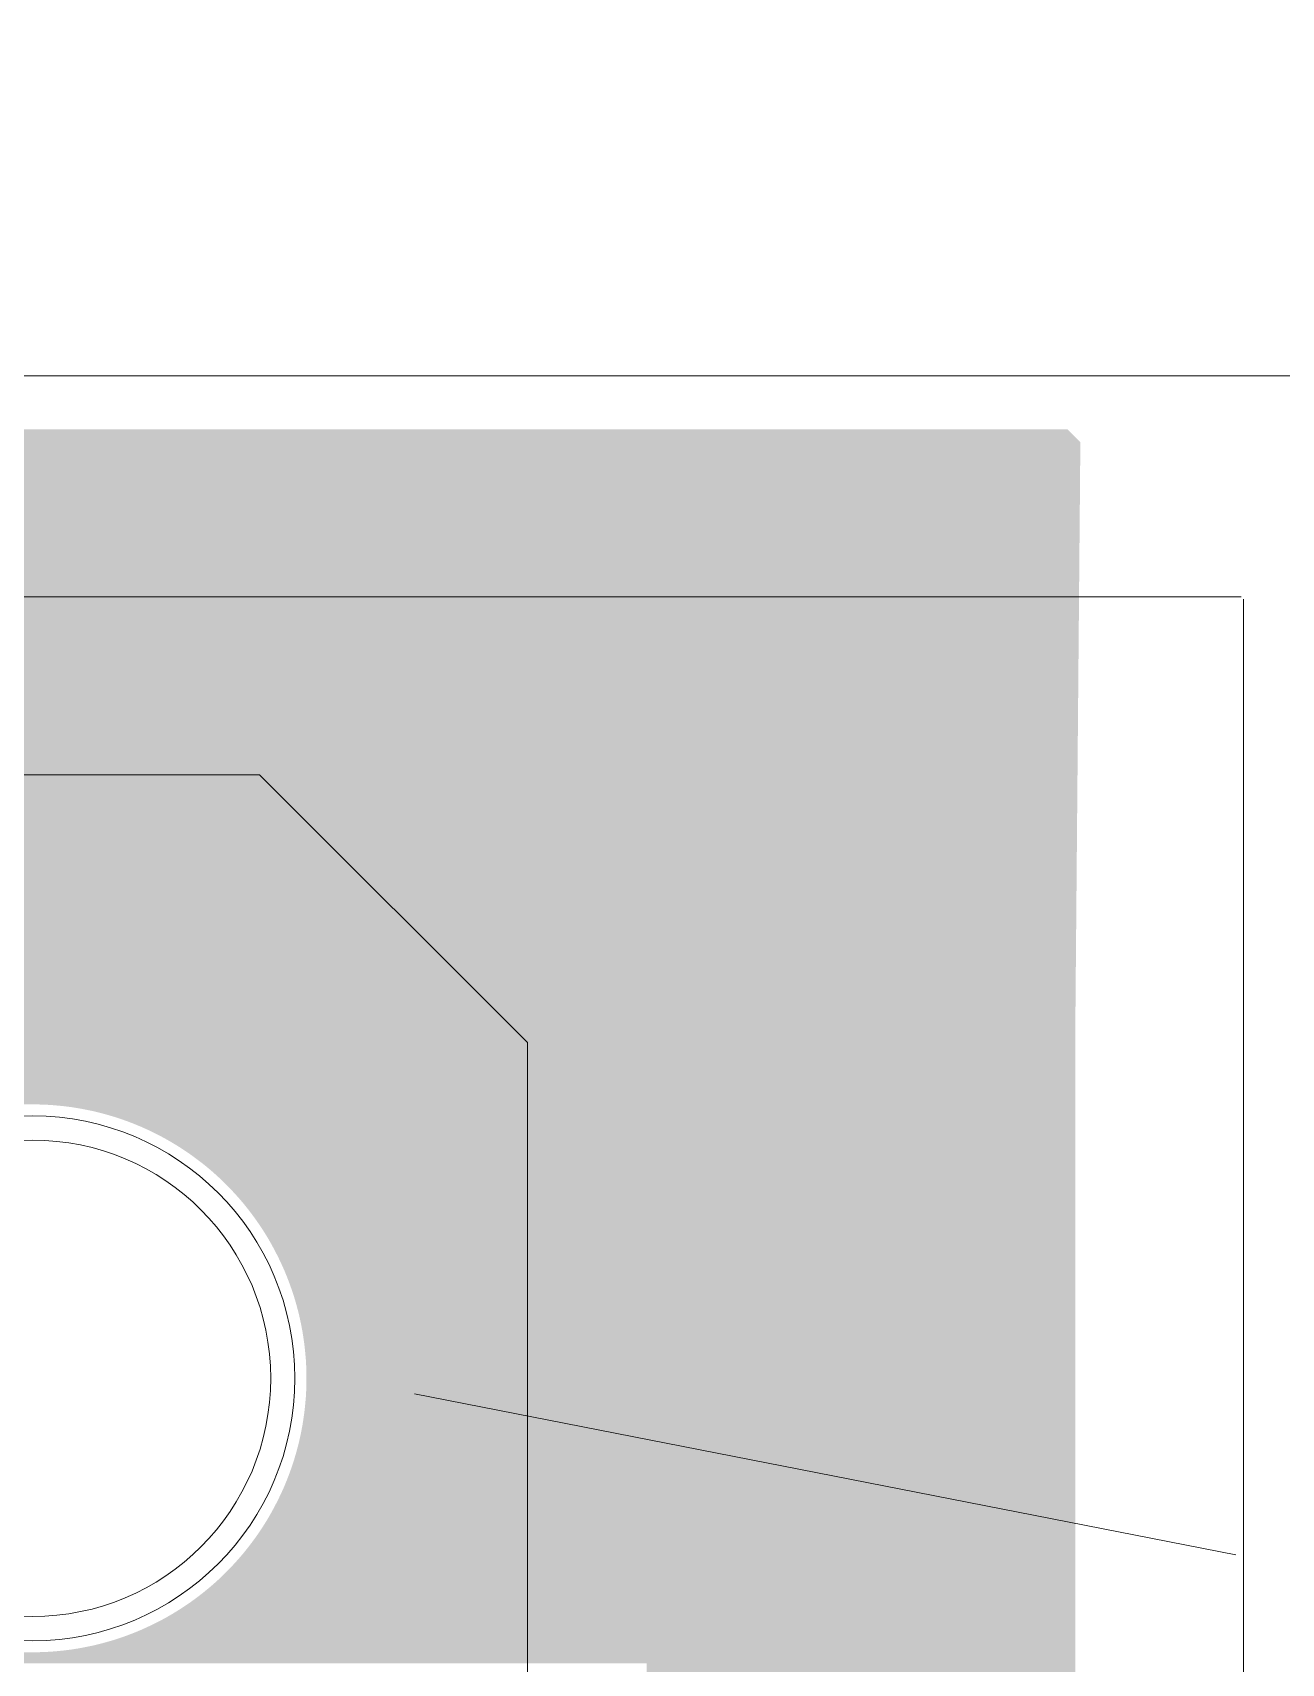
# Model space of a CAD drawing. Header units: millimetres. Extents: x 0 to 210, y 0 to 297.
# Drawn here: x 128.94 to 134.18, y 224.74 to 231.59 of the extents above; entities that cross this region are included whole.
import ezdxf

# ---------------------------------------------------------------- set-up
doc = ezdxf.new("R2010")
doc.units = ezdxf.units.MM
for name, pattern in [('K5LT32768', [0]), ('K5LT32769', [0]), ('K5LT32770', [0]), ('K5LT32771', [0]), ('K5LT32772', [0]), ('K5LT32773', [0])]:
    doc.linetypes.add(name, pattern=pattern)

# ---------------------------------------------------------------- blocks, each defined once
blk = doc.blocks.new('U7')
at = {"color": 7, "linetype": 'K5LT32768', "lineweight": 18}
blk.add_circle((128.9364, 225.9388), 1, dxfattribs=at)
blk = doc.blocks.new('U138')
at = {"color": 1, "linetype": 'K5LT32771', "lineweight": 18, "true_color": 0xff0000}
blk.add_circle((128.9364, 225.9388), 1.1016, dxfattribs=at)
blk = doc.blocks.new('U240')
at = {"color": 3, "linetype": 'K5LT32773', "lineweight": 18, "true_color": 0x00ff00}
blk.add_circle((128.9364, 225.9388), 1, dxfattribs=at)
blk = doc.blocks.new('U304')
at = {"color": 1, "linetype": 'K5LT32771', "lineweight": 18, "true_color": 0xff0000}
blk.add_circle((128.9364, 225.9388), 1.1016, dxfattribs=at)

msp = doc.modelspace()

# ---------------------------------------------------------------- hatches: boundary and pattern name
for points in [[(84.8151, 229.8689), (84.8151, 229.923), (133.2828, 229.923), (133.3364, 229.8689)], [(84.8151, 229.6231), (84.8151, 229.8689), (133.3364, 229.8689), (133.3343, 229.6231)], [(100.8925, 229.6228), (100.8798, 229.6231), (133.3343, 229.6231), (133.3343, 229.6228)], [(100.9052, 229.6218), (100.8925, 229.6228), (133.3343, 229.6228), (133.3343, 229.6218)], [(100.9176, 229.62), (100.9052, 229.6218), (133.3343, 229.6218), (133.3343, 229.62)], [(100.9301, 229.6175), (100.9176, 229.62), (133.3343, 229.62), (133.3342, 229.6175)], [(100.9423, 229.6142), (100.9301, 229.6175), (133.3342, 229.6175), (133.3342, 229.6142)], [(100.9542, 229.6104), (100.9423, 229.6142), (133.3342, 229.6142), (133.3342, 229.6104)], [(100.9661, 229.6061), (100.9542, 229.6104), (133.3342, 229.6104), (133.3341, 229.6061)], [(100.9776, 229.6007), (100.9661, 229.6061), (133.3341, 229.6061), (133.3341, 229.6007)], [(100.9887, 229.5951), (100.9776, 229.6007), (133.3341, 229.6007), (133.334, 229.5951)], [(100.9997, 229.5885), (100.9887, 229.5951), (133.334, 229.5951), (133.334, 229.5885)], [(101.0101, 229.5817), (100.9997, 229.5885), (133.334, 229.5885), (133.3339, 229.5817)], [(101.0202, 229.574), (101.0101, 229.5817), (133.3339, 229.5817), (133.3339, 229.574)], [(101.0299, 229.5659), (101.0202, 229.574), (133.3339, 229.574), (133.3338, 229.5659)], [(101.039, 229.5573), (101.0299, 229.5659), (133.3338, 229.5659), (133.3337, 229.5573)], [(101.6232, 228.9731), (101.039, 229.5573), (133.3337, 229.5573), (133.3287, 228.9731)], [(129.9097, 228.9728), (129.8899, 228.9731), (133.3287, 228.9731), (133.3287, 228.9728)], [(129.9292, 228.9716), (129.9097, 228.9728), (133.3287, 228.9728), (133.3287, 228.9716)], [(129.9488, 228.9695), (129.9292, 228.9716), (133.3287, 228.9716), (133.3286, 228.9695)], [(129.9681, 228.967), (129.9488, 228.9695), (133.3286, 228.9695), (133.3286, 228.967)], [(129.9874, 228.9634), (129.9681, 228.967), (133.3286, 228.967), (133.3286, 228.9634)], [(130.0067, 228.9594), (129.9874, 228.9634), (133.3286, 228.9634), (133.3285, 228.9594)], [(130.0258, 228.9543), (130.0067, 228.9594), (133.3285, 228.9594), (133.3285, 228.9543)], [(130.0446, 228.9487), (130.0258, 228.9543), (133.3285, 228.9543), (133.3285, 228.9487)], [(130.0631, 228.9421), (130.0446, 228.9487), (133.3285, 228.9487), (133.3284, 228.9421)], [(130.0814, 228.935), (130.0631, 228.9421), (133.3284, 228.9421), (133.3283, 228.935)], [(130.0994, 228.9271), (130.0814, 228.935), (133.3283, 228.935), (133.3283, 228.9271)], [(130.1169, 228.9187), (130.0994, 228.9271), (133.3283, 228.9271), (133.3282, 228.9187)], [(130.1342, 228.9093), (130.1169, 228.9187), (133.3282, 228.9187), (133.3281, 228.9093)], [(130.1512, 228.8994), (130.1342, 228.9093), (133.3281, 228.9093), (133.328, 228.8994)], [(130.1678, 228.8888), (130.1512, 228.8994), (133.328, 228.8994), (133.3279, 228.8888)], [(130.184, 228.8776), (130.1678, 228.8888), (133.3279, 228.8888), (133.3278, 228.8776)], [(130.1995, 228.8656), (130.184, 228.8776), (133.3278, 228.8776), (133.3277, 228.8656)], [(130.2147, 228.8532), (130.1995, 228.8656), (133.3277, 228.8656), (133.3276, 228.8532)], [(130.2295, 228.8402), (130.2147, 228.8532), (133.3276, 228.8532), (133.3275, 228.8402)], [(130.2437, 228.8265), (130.2295, 228.8402), (133.3275, 228.8402), (133.3274, 228.8265)], [(131.3687, 227.7016), (130.2437, 228.8265), (133.3274, 228.8265), (133.3177, 227.7016)], [(111.8403, 227.141), (112.6722, 227.9728), (129.6829, 227.9728), (130.515, 227.141)], [(131.3821, 227.6876), (131.3687, 227.7016), (133.3177, 227.7016), (133.3176, 227.6876)], [(131.3953, 227.6729), (131.3821, 227.6876), (133.3176, 227.6876), (133.3174, 227.6729)], [(131.4078, 227.6576), (131.3953, 227.6729), (133.3174, 227.6729), (133.3173, 227.6576)], [(131.4195, 227.6419), (131.4078, 227.6576), (133.3173, 227.6576), (133.3172, 227.6419)], [(131.4309, 227.6259), (131.4195, 227.6419), (133.3172, 227.6419), (133.317, 227.6259)], [(131.4413, 227.6094), (131.4309, 227.6259), (133.317, 227.6259), (133.3169, 227.6094)], [(131.4512, 227.5923), (131.4413, 227.6094), (133.3169, 227.6094), (133.3167, 227.5923)], [(131.4606, 227.5751), (131.4512, 227.5923), (133.3167, 227.5923), (133.3166, 227.5751)], [(131.4692, 227.5573), (131.4606, 227.5751), (133.3166, 227.5751), (133.3164, 227.5573)], [(131.4769, 227.5395), (131.4692, 227.5573), (133.3164, 227.5573), (133.3163, 227.5395)], [(131.4842, 227.5212), (131.4769, 227.5395), (133.3163, 227.5395), (133.3161, 227.5212)], [(131.4906, 227.5027), (131.4842, 227.5212), (133.3161, 227.5212), (133.316, 227.5027)], [(131.4962, 227.4839), (131.4906, 227.5027), (133.316, 227.5027), (133.3158, 227.4839)], [(131.5013, 227.4648), (131.4962, 227.4839), (133.3158, 227.4839), (133.3156, 227.4648)], [(131.5056, 227.4455), (131.5013, 227.4648), (133.3156, 227.4648), (133.3155, 227.4455)], [(131.5089, 227.4262), (131.5056, 227.4455), (133.3155, 227.4455), (133.3153, 227.4262)], [(131.5117, 227.4069), (131.5089, 227.4262), (133.3153, 227.4262), (133.3151, 227.4069)], [(131.5125, 227.398), (131.5117, 227.4069), (133.3151, 227.4069), (133.3151, 227.398)], [(131.5134, 227.3874), (131.5125, 227.398), (133.3151, 227.398), (133.3151, 227.3874)], [(131.5147, 227.3676), (131.5134, 227.3874), (133.3151, 227.3874), (133.3151, 227.3676)], [(131.515, 227.348), (131.5147, 227.3676), (133.3151, 227.3676), (133.3151, 227.348)], [(131.515, 223.8979), (131.515, 227.348), (133.3151, 227.348), (133.3151, 223.8979)], [(111.8347, 227.1354), (111.8403, 227.141), (130.515, 227.141), (130.515, 227.1354)], [(126.8043, 227.1245), (126.7715, 227.1354), (130.515, 227.1354), (130.515, 227.1245)], [(126.8335, 227.1141), (126.8043, 227.1245), (130.515, 227.1245), (130.515, 227.1141)], [(126.8622, 227.1031), (126.8335, 227.1141), (130.515, 227.1141), (130.515, 227.1031)], [(126.8906, 227.0912), (126.8622, 227.1031), (130.515, 227.1031), (130.515, 227.0912)], [(126.8963, 227.0887), (126.8906, 227.0912), (130.515, 227.0912), (130.515, 227.0887)], [(128.9816, 227.0879), (128.9516, 227.0887), (130.515, 227.0887), (130.515, 227.0879)], [(129.0118, 227.0864), (128.9816, 227.0879), (130.515, 227.0879), (130.515, 227.0864)], [(129.0418, 227.0838), (129.0118, 227.0864), (130.515, 227.0864), (130.515, 227.0838)], [(129.0715, 227.0808), (129.0418, 227.0838), (130.515, 227.0838), (130.515, 227.0808)], [(129.1015, 227.077), (129.0715, 227.0808), (130.515, 227.0808), (130.515, 227.077)], [(129.1312, 227.0721), (129.1015, 227.077), (130.515, 227.077), (130.515, 227.0721)], [(129.1609, 227.0666), (129.1312, 227.0721), (130.515, 227.0721), (130.515, 227.0666)], [(129.1904, 227.0605), (129.1609, 227.0666), (130.515, 227.0666), (130.515, 227.0605)], [(129.2196, 227.0534), (129.1904, 227.0605), (130.515, 227.0605), (130.515, 227.0534)], [(129.2485, 227.0455), (129.2196, 227.0534), (130.515, 227.0534), (130.515, 227.0455)], [(129.2775, 227.0371), (129.2485, 227.0455), (130.515, 227.0455), (130.515, 227.0371)], [(129.3062, 227.0277), (129.2775, 227.0371), (130.515, 227.0371), (130.515, 227.0277)], [(129.3346, 227.0178), (129.3062, 227.0277), (130.515, 227.0277), (130.515, 227.0178)], [(129.3626, 227.0069), (129.3346, 227.0178), (130.515, 227.0178), (130.515, 227.0069)], [(129.3905, 226.9954), (129.3626, 227.0069), (130.515, 227.0069), (130.515, 226.9954)], [(129.4179, 226.9832), (129.3905, 226.9954), (130.515, 226.9954), (130.515, 226.9832)], [(129.4451, 226.97), (129.4179, 226.9832), (130.515, 226.9832), (130.515, 226.97)], [(129.472, 226.9566), (129.4451, 226.97), (130.515, 226.97), (130.515, 226.9566)], [(129.4985, 226.9421), (129.472, 226.9566), (130.515, 226.9566), (130.515, 226.9421)], [(129.5244, 226.9271), (129.4985, 226.9421), (130.515, 226.9421), (130.515, 226.9271)], [(129.55, 226.9114), (129.5244, 226.9271), (130.515, 226.9271), (130.515, 226.9114)], [(129.5754, 226.8949), (129.55, 226.9114), (130.515, 226.9114), (130.515, 226.8949)], [(129.6003, 226.8778), (129.5754, 226.8949), (130.515, 226.8949), (130.515, 226.8778)], [(129.6244, 226.8601), (129.6003, 226.8778), (130.515, 226.8778), (130.515, 226.8601)], [(129.6486, 226.8418), (129.6244, 226.8601), (130.515, 226.8601), (130.515, 226.8418)], [(129.6719, 226.823), (129.6486, 226.8418), (130.515, 226.8418), (130.515, 226.823)], [(129.6948, 226.8034), (129.6719, 226.823), (130.515, 226.823), (130.515, 226.8034)], [(129.7172, 226.7831), (129.6948, 226.8034), (130.515, 226.8034), (130.515, 226.7831)], [(129.739, 226.7625), (129.7172, 226.7831), (130.515, 226.7831), (130.515, 226.7625)], [(129.7603, 226.7412), (129.739, 226.7625), (130.515, 226.7625), (130.515, 226.7412)], [(129.7809, 226.7193), (129.7603, 226.7412), (130.515, 226.7412), (130.515, 226.7193)], [(129.8012, 226.697), (129.7809, 226.7193), (130.515, 226.7193), (130.515, 226.697)], [(129.8208, 226.6741), (129.8012, 226.697), (130.515, 226.697), (130.515, 226.6741)], [(129.8396, 226.6508), (129.8208, 226.6741), (130.515, 226.6741), (130.515, 226.6508)], [(129.8579, 226.6269), (129.8396, 226.6508), (130.515, 226.6508), (130.515, 226.6269)], [(129.8757, 226.6025), (129.8579, 226.6269), (130.515, 226.6269), (130.515, 226.6025)], [(129.8927, 226.5776), (129.8757, 226.6025), (130.515, 226.6025), (130.515, 226.5776)], [(129.9092, 226.5525), (129.8927, 226.5776), (130.515, 226.5776), (130.515, 226.5525)], [(129.9249, 226.5268), (129.9092, 226.5525), (130.515, 226.5525), (130.515, 226.5268)], [(129.9399, 226.5006), (129.9249, 226.5268), (130.515, 226.5268), (130.515, 226.5006)], [(129.9541, 226.4742), (129.9399, 226.5006), (130.515, 226.5006), (130.515, 226.4742)], [(129.9679, 226.4473), (129.9541, 226.4742), (130.515, 226.4742), (130.515, 226.4473)], [(129.9808, 226.4201), (129.9679, 226.4473), (130.515, 226.4473), (130.515, 226.4201)], [(129.9933, 226.3927), (129.9808, 226.4201), (130.515, 226.4201), (130.515, 226.3927)], [(130.0047, 226.3648), (129.9933, 226.3927), (130.515, 226.3927), (130.515, 226.3648)], [(130.0154, 226.3368), (130.0047, 226.3648), (130.515, 226.3648), (130.515, 226.3368)], [(130.0255, 226.3084), (130.0154, 226.3368), (130.515, 226.3368), (130.515, 226.3084)], [(130.0349, 226.2797), (130.0255, 226.3084), (130.515, 226.3084), (130.515, 226.2797)], [(130.0433, 226.251), (130.0349, 226.2797), (130.515, 226.2797), (130.515, 226.251)], [(130.0512, 226.2218), (130.0433, 226.251), (130.515, 226.251), (130.515, 226.2218)], [(130.0583, 226.1925), (130.0512, 226.2218), (130.515, 226.2218), (130.515, 226.1925)], [(130.0644, 226.1631), (130.0583, 226.1925), (130.515, 226.1925), (130.515, 226.1631)], [(130.07, 226.1334), (130.0644, 226.1631), (130.515, 226.1631), (130.515, 226.1334)], [(130.0745, 226.1036), (130.07, 226.1334), (130.515, 226.1334), (130.515, 226.1036)], [(130.0786, 226.0739), (130.0745, 226.1036), (130.515, 226.1036), (130.515, 226.0739)], [(130.0816, 226.044), (130.0786, 226.0739), (130.515, 226.0739), (130.515, 226.044)], [(130.0842, 226.014), (130.0816, 226.044), (130.515, 226.044), (130.515, 226.014)], [(130.0857, 225.9838), (130.0842, 226.014), (130.515, 226.014), (130.515, 225.9838)], [(130.0865, 225.9538), (130.0857, 225.9838), (130.515, 225.9838), (130.515, 225.9538)], [(130.0865, 225.9236), (130.0865, 225.9538), (130.515, 225.9538), (130.515, 225.9236)], [(130.0816, 225.8334), (130.0842, 225.8634), (130.515, 225.8634), (130.515, 225.8334)], [(130.0842, 225.8634), (130.0857, 225.8936), (130.515, 225.8936), (130.515, 225.8634)], [(130.0857, 225.8936), (130.0865, 225.9236), (130.515, 225.9236), (130.515, 225.8936)], [(130.0745, 225.7737), (130.0786, 225.8034), (130.515, 225.8034), (130.515, 225.7737)], [(130.0786, 225.8034), (130.0816, 225.8334), (130.515, 225.8334), (130.515, 225.8034)], [(130.0644, 225.7143), (130.07, 225.744), (130.515, 225.744), (130.515, 225.7143)], [(130.07, 225.744), (130.0745, 225.7737), (130.515, 225.7737), (130.515, 225.744)], [(130.0512, 225.6556), (130.0583, 225.6848), (130.515, 225.6848), (130.515, 225.6556)], [(130.0583, 225.6848), (130.0644, 225.7143), (130.515, 225.7143), (130.515, 225.6848)], [(130.0255, 225.569), (130.0349, 225.5977), (130.515, 225.5977), (130.515, 225.569)], [(130.0349, 225.5977), (130.0433, 225.6264), (130.515, 225.6264), (130.515, 225.5977)], [(130.0433, 225.6264), (130.0512, 225.6556), (130.515, 225.6556), (130.515, 225.6264)], [(130.0047, 225.5126), (130.0154, 225.5405), (130.515, 225.5405), (130.515, 225.5126)], [(130.0154, 225.5405), (130.0255, 225.569), (130.515, 225.569), (130.515, 225.5405)], [(129.9679, 225.43), (129.9808, 225.4572), (130.515, 225.4572), (130.515, 225.43)], [(129.9808, 225.4572), (129.9933, 225.4846), (130.515, 225.4846), (130.515, 225.4572)], [(129.9933, 225.4846), (130.0047, 225.5126), (130.515, 225.5126), (130.515, 225.4846)], [(129.9399, 225.3767), (129.9541, 225.4031), (130.515, 225.4031), (130.515, 225.3767)], [(129.9541, 225.4031), (129.9679, 225.43), (130.515, 225.43), (130.515, 225.4031)], [(129.8927, 225.2997), (129.9092, 225.3249), (130.515, 225.3249), (130.515, 225.2997)], [(129.9092, 225.3249), (129.9249, 225.3505), (130.515, 225.3505), (130.515, 225.3249)], [(129.9249, 225.3505), (129.9399, 225.3767), (130.515, 225.3767), (130.515, 225.3505)], [(129.8396, 225.2266), (129.8579, 225.2505), (130.515, 225.2505), (130.515, 225.2266)], [(129.8579, 225.2505), (129.8757, 225.2748), (130.515, 225.2748), (130.515, 225.2505)], [(129.8757, 225.2748), (129.8927, 225.2997), (130.515, 225.2997), (130.515, 225.2748)], [(129.7809, 225.158), (129.8012, 225.1804), (130.515, 225.1804), (130.515, 225.158)], [(129.8012, 225.1804), (129.8208, 225.2032), (130.515, 225.2032), (130.515, 225.1804)], [(129.8208, 225.2032), (129.8396, 225.2266), (130.515, 225.2266), (130.515, 225.2032)], [(129.7172, 225.094), (129.739, 225.1148), (130.515, 225.1148), (130.515, 225.094)], [(129.739, 225.1148), (129.7603, 225.1362), (130.515, 225.1362), (130.515, 225.1148)], [(129.7603, 225.1362), (129.7809, 225.158), (130.515, 225.158), (130.515, 225.1362)], [(129.6486, 225.0356), (129.6719, 225.0544), (130.515, 225.0544), (130.515, 225.0356)], [(129.6719, 225.0544), (129.6948, 225.0739), (130.515, 225.0739), (130.515, 225.0544)], [(129.6948, 225.0739), (129.7172, 225.094), (130.515, 225.094), (130.515, 225.0739)], [(129.55, 224.966), (129.5754, 224.9825), (130.515, 224.9825), (130.515, 224.966)], [(129.5754, 224.9825), (129.6003, 224.9995), (130.515, 224.9995), (130.515, 224.9825)], [(129.6003, 224.9995), (129.6244, 225.017), (130.515, 225.017), (130.515, 224.9995)], [(129.6244, 225.017), (129.6486, 225.0356), (130.515, 225.0356), (130.515, 225.017)], [(129.4179, 224.8944), (129.4451, 224.9071), (130.515, 224.9071), (130.515, 224.8944)], [(129.4451, 224.9071), (129.472, 224.9208), (130.515, 224.9208), (130.515, 224.9071)], [(129.472, 224.9208), (129.4985, 224.9352), (130.515, 224.9352), (130.515, 224.9208)], [(129.4985, 224.9352), (129.5244, 224.9502), (130.515, 224.9502), (130.515, 224.9352)], [(129.5244, 224.9502), (129.55, 224.966), (130.515, 224.966), (130.515, 224.9502)], [(129.2485, 224.8319), (129.2775, 224.8402), (130.515, 224.8402), (130.515, 224.8319)], [(129.2775, 224.8402), (129.3062, 224.8496), (130.515, 224.8496), (130.515, 224.8402)], [(129.3062, 224.8496), (129.3346, 224.8596), (130.515, 224.8596), (130.515, 224.8496)], [(129.3346, 224.8596), (129.3626, 224.8705), (130.515, 224.8705), (130.515, 224.8596)], [(129.3626, 224.8705), (129.3905, 224.8819), (130.515, 224.8819), (130.515, 224.8705)], [(129.3905, 224.8819), (129.4179, 224.8944), (130.515, 224.8944), (130.515, 224.8819)], [(126.8335, 224.763), (126.8622, 224.7742), (130.515, 224.7742), (130.515, 224.763)], [(126.8622, 224.7742), (126.8906, 224.7859), (130.515, 224.7859), (130.515, 224.7742)], [(126.8906, 224.7859), (126.8968, 224.7887), (130.515, 224.7887), (130.515, 224.7859)], [(128.9516, 224.7887), (128.9816, 224.7894), (130.515, 224.7894), (130.515, 224.7887)], [(128.9816, 224.7894), (129.0118, 224.791), (130.515, 224.791), (130.515, 224.7894)], [(129.0118, 224.791), (129.0418, 224.7935), (130.515, 224.7935), (130.515, 224.791)], [(129.0418, 224.7935), (129.0715, 224.7966), (130.515, 224.7966), (130.515, 224.7935)], [(129.0715, 224.7966), (129.1015, 224.8004), (130.515, 224.8004), (130.515, 224.7966)], [(129.1015, 224.8004), (129.1312, 224.8052), (130.515, 224.8052), (130.515, 224.8004)], [(129.1312, 224.8052), (129.1609, 224.8108), (130.515, 224.8108), (130.515, 224.8052)], [(129.1609, 224.8108), (129.1904, 224.8169), (130.515, 224.8169), (130.515, 224.8108)], [(129.1904, 224.8169), (129.2196, 224.824), (130.515, 224.824), (130.515, 224.8169)], [(129.2196, 224.824), (129.2485, 224.8319), (130.515, 224.8319), (130.515, 224.824)], [(126.7715, 224.742), (126.8043, 224.7529), (130.515, 224.7529), (130.515, 224.742)], [(126.8043, 224.7529), (126.8335, 224.763), (130.515, 224.763), (130.515, 224.7529)]]:
    msp.add_hatch(color=7).paths.add_polyline_path(points)
at = {"true_color": 0x00ff00}
for points in [[(84.8151, 229.8689), (84.8151, 229.923), (133.2828, 229.923), (133.3364, 229.8689)], [(84.8151, 229.4481), (84.8151, 229.8689), (133.3364, 229.8689), (133.3328, 229.4481)], [(103.6075, 229.4478), (103.5948, 229.4481), (133.3328, 229.4481), (133.3328, 229.4478)], [(103.6202, 229.4468), (103.6075, 229.4478), (133.3328, 229.4478), (133.3328, 229.4468)], [(103.6326, 229.445), (103.6202, 229.4468), (133.3328, 229.4468), (133.3327, 229.445)], [(103.6448, 229.4425), (103.6326, 229.445), (133.3327, 229.445), (133.3327, 229.4425)], [(103.6573, 229.4394), (103.6448, 229.4425), (133.3327, 229.4425), (133.3327, 229.4394)], [(103.6692, 229.4356), (103.6573, 229.4394), (133.3327, 229.4394), (133.3327, 229.4356)], [(103.6809, 229.431), (103.6692, 229.4356), (133.3327, 229.4356), (133.3326, 229.431)], [(103.6926, 229.4257), (103.6809, 229.431), (133.3326, 229.431), (133.3326, 229.4257)], [(103.7037, 229.4201), (103.6926, 229.4257), (133.3326, 229.4257), (133.3325, 229.4201)], [(103.7147, 229.4135), (103.7037, 229.4201), (133.3325, 229.4201), (133.3325, 229.4135)], [(103.7251, 229.4067), (103.7147, 229.4135), (133.3325, 229.4135), (133.3324, 229.4067)], [(103.7352, 229.399), (103.7251, 229.4067), (133.3324, 229.4067), (133.3323, 229.399)], [(103.7449, 229.3909), (103.7352, 229.399), (133.3323, 229.399), (133.3323, 229.3909)], [(103.754, 229.3823), (103.7449, 229.3909), (133.3323, 229.3909), (133.3322, 229.3823)], [(104.3936, 228.7427), (103.754, 229.3823), (133.3322, 229.3823), (133.3267, 228.7427)], [(107.6049, 228.7419), (107.5785, 228.7427), (133.3267, 228.7427), (133.3267, 228.7419)], [(107.6316, 228.7404), (107.6049, 228.7419), (133.3267, 228.7419), (133.3267, 228.7404)], [(107.6583, 228.7384), (107.6316, 228.7404), (133.3267, 228.7404), (133.3266, 228.7384)], [(107.6847, 228.7353), (107.6583, 228.7384), (133.3266, 228.7384), (133.3266, 228.7353)], [(107.7111, 228.7315), (107.6847, 228.7353), (133.3266, 228.7353), (133.3266, 228.7315)], [(107.7373, 228.7272), (107.7111, 228.7315), (133.3266, 228.7315), (133.3265, 228.7272)], [(107.7634, 228.7219), (107.7373, 228.7272), (133.3265, 228.7272), (133.3265, 228.7219)], [(107.7896, 228.716), (107.7634, 228.7219), (133.3265, 228.7219), (133.3264, 228.716)], [(107.8152, 228.7094), (107.7896, 228.716), (133.3264, 228.716), (133.3264, 228.7094)], [(107.8409, 228.7021), (107.8152, 228.7094), (133.3264, 228.7094), (133.3263, 228.7021)], [(107.8663, 228.6939), (107.8409, 228.7021), (133.3263, 228.7021), (133.3263, 228.6939)], [(107.8914, 228.685), (107.8663, 228.6939), (133.3263, 228.6939), (133.3262, 228.685)], [(107.9163, 228.6756), (107.8914, 228.685), (133.3262, 228.685), (133.3261, 228.6756)], [(107.941, 228.6655), (107.9163, 228.6756), (133.3261, 228.6756), (133.326, 228.6655)], [(107.9654, 228.6546), (107.941, 228.6655), (133.326, 228.6655), (133.3259, 228.6546)], [(107.9892, 228.6429), (107.9654, 228.6546), (133.3259, 228.6546), (133.3258, 228.6429)], [(108.0129, 228.6307), (107.9892, 228.6429), (133.3258, 228.6429), (133.3257, 228.6307)], [(108.0362, 228.6177), (108.0129, 228.6307), (133.3257, 228.6307), (133.3256, 228.6177)], [(108.0593, 228.6043), (108.0362, 228.6177), (133.3256, 228.6177), (133.3255, 228.6043)], [(108.0817, 228.5901), (108.0593, 228.6043), (133.3255, 228.6043), (133.3254, 228.5901)], [(108.104, 228.5753), (108.0817, 228.5901), (133.3254, 228.5901), (133.3252, 228.5753)], [(108.1256, 228.5598), (108.104, 228.5753), (133.3252, 228.5753), (133.3251, 228.5598)], [(108.147, 228.5438), (108.1256, 228.5598), (133.3251, 228.5598), (133.325, 228.5438)], [(108.1678, 228.5273), (108.147, 228.5438), (133.325, 228.5438), (133.3248, 228.5273)], [(108.1881, 228.51), (108.1678, 228.5273), (133.3248, 228.5273), (133.3247, 228.51)], [(108.2082, 228.4923), (108.1881, 228.51), (133.3247, 228.51), (133.3245, 228.4923)], [(108.2275, 228.474), (108.2082, 228.4923), (133.3245, 228.4923), (133.3244, 228.474)], [(108.2463, 228.4552), (108.2275, 228.474), (133.3244, 228.474), (133.3242, 228.4552)], [(108.2646, 228.4359), (108.2463, 228.4552), (133.3242, 228.4552), (133.324, 228.4359)], [(108.2823, 228.4158), (108.2646, 228.4359), (133.324, 228.4359), (133.3239, 228.4158)], [(108.2996, 228.3955), (108.2823, 228.4158), (133.3239, 228.4158), (133.3237, 228.3955)], [(108.3161, 228.3747), (108.2996, 228.3955), (133.3237, 228.3955), (133.3235, 228.3747)], [(108.3321, 228.3533), (108.3161, 228.3747), (133.3235, 228.3747), (133.3233, 228.3533)], [(108.3476, 228.3317), (108.3321, 228.3533), (133.3233, 228.3533), (133.3231, 228.3317)], [(108.3624, 228.3094), (108.3476, 228.3317), (133.3231, 228.3317), (133.3229, 228.3094)], [(108.3766, 228.287), (108.3624, 228.3094), (133.3229, 228.3094), (133.3227, 228.287)], [(108.39, 228.2639), (108.3766, 228.287), (133.3227, 228.287), (133.3225, 228.2639)], [(108.403, 228.2408), (108.39, 228.2639), (133.3225, 228.2639), (133.3223, 228.2408)], [(108.4152, 228.2169), (108.403, 228.2408), (133.3223, 228.2408), (133.3221, 228.2169)], [(108.4269, 228.193), (108.4152, 228.2169), (133.3221, 228.2169), (133.3219, 228.193)], [(108.4375, 228.1687), (108.4269, 228.193), (133.3219, 228.193), (133.3217, 228.1687)], [(108.448, 228.144), (108.4375, 228.1687), (133.3217, 228.1687), (133.3215, 228.144)], [(108.4574, 228.1191), (108.448, 228.144), (133.3215, 228.144), (133.3213, 228.1191)], [(108.4662, 228.094), (108.4574, 228.1191), (133.3213, 228.1191), (133.3211, 228.094)], [(108.4744, 228.0686), (108.4662, 228.094), (133.3211, 228.094), (133.3209, 228.0686)], [(108.4817, 228.0429), (108.4744, 228.0686), (133.3209, 228.0686), (133.3206, 228.0429)], [(108.4883, 228.0173), (108.4817, 228.0429), (133.3206, 228.0429), (133.3204, 228.0173)], [(108.4942, 227.9911), (108.4883, 228.0173), (133.3204, 228.0173), (133.3202, 227.9911)], [(108.4995, 227.965), (108.4942, 227.9911), (133.3202, 227.9911), (133.32, 227.965)], [(108.5038, 227.9388), (108.4995, 227.965), (133.32, 227.965), (133.3197, 227.9388)], [(108.5076, 227.9124), (108.5038, 227.9388), (133.3197, 227.9388), (133.3195, 227.9124)], [(108.5107, 227.886), (108.5076, 227.9124), (133.3195, 227.9124), (133.3193, 227.886)], [(108.513, 227.8593), (108.5107, 227.886), (133.3193, 227.886), (133.319, 227.8593)], [(108.5143, 227.8329), (108.513, 227.8593), (133.319, 227.8593), (133.3188, 227.8329)], [(108.515, 227.8062), (108.5143, 227.8329), (133.3188, 227.8329), (133.3186, 227.8062)], [(108.515, 227.7795), (108.515, 227.8062), (133.3186, 227.8062), (133.3184, 227.7795)], [(108.5107, 227.6998), (108.513, 227.7262), (133.3179, 227.7262), (133.3177, 227.6998)], [(108.513, 227.7262), (108.5143, 227.7529), (133.3181, 227.7529), (133.3179, 227.7262)], [(108.5143, 227.7529), (108.515, 227.7795), (133.3184, 227.7795), (133.3181, 227.7529)], [(108.4995, 227.6205), (108.5038, 227.6467), (133.3172, 227.6467), (133.317, 227.6205)], [(108.5038, 227.6467), (108.5076, 227.6731), (133.3174, 227.6731), (133.3172, 227.6467)], [(108.5076, 227.6731), (108.5107, 227.6998), (133.3177, 227.6998), (133.3174, 227.6731)], [(108.4883, 227.5685), (108.4942, 227.5944), (133.3168, 227.5944), (133.3165, 227.5685)], [(108.4942, 227.5944), (108.4995, 227.6205), (133.317, 227.6205), (133.3168, 227.5944)], [(108.4662, 227.4915), (108.4744, 227.5169), (133.3161, 227.5169), (133.3159, 227.4915)], [(108.4744, 227.5169), (108.4817, 227.5426), (133.3163, 227.5426), (133.3161, 227.5169)], [(108.4817, 227.5426), (108.4883, 227.5685), (133.3165, 227.5685), (133.3163, 227.5426)], [(108.4375, 227.4168), (108.448, 227.4415), (133.3154, 227.4415), (133.3152, 227.4168)], [(108.448, 227.4415), (108.4574, 227.4664), (133.3157, 227.4664), (133.3154, 227.4415)], [(108.4574, 227.4664), (108.4662, 227.4915), (133.3159, 227.4915), (133.3157, 227.4664)], [(108.4152, 227.3686), (108.4269, 227.3927), (133.3151, 227.3927), (133.3151, 227.3686)], [(108.4269, 227.3927), (108.4292, 227.398), (133.3151, 227.398), (133.3151, 227.3927)], [(108.4292, 227.398), (108.4375, 227.4168), (133.3152, 227.4168), (133.3151, 227.398)], [(108.3766, 227.2987), (108.39, 227.3216), (133.3151, 227.3216), (133.3151, 227.2987)], [(108.39, 227.3216), (108.403, 227.3449), (133.3151, 227.3449), (133.3151, 227.3216)], [(108.403, 227.3449), (108.4152, 227.3686), (133.3151, 227.3686), (133.3151, 227.3449)], [(108.3321, 227.2322), (108.3476, 227.254), (133.3151, 227.254), (133.3151, 227.2322)], [(108.3476, 227.254), (108.3624, 227.2761), (133.3151, 227.2761), (133.3151, 227.254)], [(108.3624, 227.2761), (108.3766, 227.2987), (133.3151, 227.2987), (133.3151, 227.2761)], [(108.2646, 227.1499), (108.2823, 227.1697), (133.3151, 227.1697), (133.3151, 227.1499)], [(108.2823, 227.1697), (108.2996, 227.19), (133.3151, 227.19), (133.3151, 227.1697)], [(108.2996, 227.19), (108.3161, 227.2108), (133.3151, 227.2108), (133.3151, 227.19)], [(108.3161, 227.2108), (108.3321, 227.2322), (133.3151, 227.2322), (133.3151, 227.2108)], [(108.2508, 227.1354), (108.2646, 227.1499), (133.3151, 227.1499), (133.3151, 227.1354)], [(126.8043, 227.1245), (126.7715, 227.1354), (133.3151, 227.1354), (133.3151, 227.1245)], [(126.8335, 227.1141), (126.8043, 227.1245), (133.3151, 227.1245), (133.3151, 227.1141)], [(126.8622, 227.1031), (126.8335, 227.1141), (133.3151, 227.1141), (133.3151, 227.1031)], [(126.8906, 227.0912), (126.8622, 227.1031), (133.3151, 227.1031), (133.3151, 227.0912)], [(126.8963, 227.0887), (126.8906, 227.0912), (133.3151, 227.0912), (133.3151, 227.0887)], [(128.9816, 227.0879), (128.9516, 227.0887), (133.3151, 227.0887), (133.3151, 227.0879)], [(129.0118, 227.0864), (128.9816, 227.0879), (133.3151, 227.0879), (133.3151, 227.0864)], [(129.0418, 227.0838), (129.0118, 227.0864), (133.3151, 227.0864), (133.3151, 227.0838)], [(129.0715, 227.0808), (129.0418, 227.0838), (133.3151, 227.0838), (133.3151, 227.0808)], [(129.1015, 227.077), (129.0715, 227.0808), (133.3151, 227.0808), (133.3151, 227.077)], [(129.1312, 227.0721), (129.1015, 227.077), (133.3151, 227.077), (133.3151, 227.0721)], [(129.1609, 227.0666), (129.1312, 227.0721), (133.3151, 227.0721), (133.3151, 227.0666)], [(129.1904, 227.0605), (129.1609, 227.0666), (133.3151, 227.0666), (133.3151, 227.0605)], [(129.2196, 227.0534), (129.1904, 227.0605), (133.3151, 227.0605), (133.3151, 227.0534)], [(129.2485, 227.0455), (129.2196, 227.0534), (133.3151, 227.0534), (133.3151, 227.0455)], [(129.2775, 227.0371), (129.2485, 227.0455), (133.3151, 227.0455), (133.3151, 227.0371)], [(129.3062, 227.0277), (129.2775, 227.0371), (133.3151, 227.0371), (133.3151, 227.0277)], [(129.3346, 227.0178), (129.3062, 227.0277), (133.3151, 227.0277), (133.3151, 227.0178)], [(129.3626, 227.0069), (129.3346, 227.0178), (133.3151, 227.0178), (133.3151, 227.0069)], [(129.3905, 226.9954), (129.3626, 227.0069), (133.3151, 227.0069), (133.3151, 226.9954)], [(129.4179, 226.9832), (129.3905, 226.9954), (133.3151, 226.9954), (133.3151, 226.9832)], [(129.4451, 226.97), (129.4179, 226.9832), (133.3151, 226.9832), (133.3151, 226.97)], [(129.472, 226.9566), (129.4451, 226.97), (133.3151, 226.97), (133.3151, 226.9566)], [(129.4985, 226.9421), (129.472, 226.9566), (133.3151, 226.9566), (133.3151, 226.9421)], [(129.5244, 226.9271), (129.4985, 226.9421), (133.3151, 226.9421), (133.3151, 226.9271)], [(129.55, 226.9114), (129.5244, 226.9271), (133.3151, 226.9271), (133.3151, 226.9114)], [(129.5754, 226.8949), (129.55, 226.9114), (133.3151, 226.9114), (133.3151, 226.8949)], [(129.6003, 226.8778), (129.5754, 226.8949), (133.3151, 226.8949), (133.3151, 226.8778)], [(129.6244, 226.8601), (129.6003, 226.8778), (133.3151, 226.8778), (133.3151, 226.8601)], [(129.6486, 226.8418), (129.6244, 226.8601), (133.3151, 226.8601), (133.3151, 226.8418)], [(129.6719, 226.823), (129.6486, 226.8418), (133.3151, 226.8418), (133.3151, 226.823)], [(129.6948, 226.8034), (129.6719, 226.823), (133.3151, 226.823), (133.3151, 226.8034)], [(129.7172, 226.7831), (129.6948, 226.8034), (133.3151, 226.8034), (133.3151, 226.7831)], [(129.739, 226.7625), (129.7172, 226.7831), (133.3151, 226.7831), (133.3151, 226.7625)], [(129.7603, 226.7412), (129.739, 226.7625), (133.3151, 226.7625), (133.3151, 226.7412)], [(129.7809, 226.7193), (129.7603, 226.7412), (133.3151, 226.7412), (133.3151, 226.7193)], [(129.8012, 226.697), (129.7809, 226.7193), (133.3151, 226.7193), (133.3151, 226.697)], [(129.8208, 226.6741), (129.8012, 226.697), (133.3151, 226.697), (133.3151, 226.6741)], [(129.8396, 226.6508), (129.8208, 226.6741), (133.3151, 226.6741), (133.3151, 226.6508)], [(129.8579, 226.6269), (129.8396, 226.6508), (133.3151, 226.6508), (133.3151, 226.6269)], [(129.8757, 226.6025), (129.8579, 226.6269), (133.3151, 226.6269), (133.3151, 226.6025)], [(129.8927, 226.5776), (129.8757, 226.6025), (133.3151, 226.6025), (133.3151, 226.5776)], [(129.9092, 226.5525), (129.8927, 226.5776), (133.3151, 226.5776), (133.3151, 226.5525)], [(129.9249, 226.5268), (129.9092, 226.5525), (133.3151, 226.5525), (133.3151, 226.5268)], [(129.9399, 226.5006), (129.9249, 226.5268), (133.3151, 226.5268), (133.3151, 226.5006)], [(129.9541, 226.4742), (129.9399, 226.5006), (133.3151, 226.5006), (133.3151, 226.4742)], [(129.9679, 226.4473), (129.9541, 226.4742), (133.3151, 226.4742), (133.3151, 226.4473)], [(129.9808, 226.4201), (129.9679, 226.4473), (133.3151, 226.4473), (133.3151, 226.4201)], [(129.9933, 226.3927), (129.9808, 226.4201), (133.3151, 226.4201), (133.3151, 226.3927)], [(130.0047, 226.3648), (129.9933, 226.3927), (133.3151, 226.3927), (133.3151, 226.3648)], [(130.0154, 226.3368), (130.0047, 226.3648), (133.3151, 226.3648), (133.3151, 226.3368)], [(130.0255, 226.3084), (130.0154, 226.3368), (133.3151, 226.3368), (133.3151, 226.3084)], [(130.0349, 226.2797), (130.0255, 226.3084), (133.3151, 226.3084), (133.3151, 226.2797)], [(130.0433, 226.251), (130.0349, 226.2797), (133.3151, 226.2797), (133.3151, 226.251)], [(130.0512, 226.2218), (130.0433, 226.251), (133.3151, 226.251), (133.3151, 226.2218)], [(130.0583, 226.1925), (130.0512, 226.2218), (133.3151, 226.2218), (133.3151, 226.1925)], [(130.0644, 226.1631), (130.0583, 226.1925), (133.3151, 226.1925), (133.3151, 226.1631)], [(130.07, 226.1334), (130.0644, 226.1631), (133.3151, 226.1631), (133.3151, 226.1334)], [(130.0745, 226.1036), (130.07, 226.1334), (133.3151, 226.1334), (133.3151, 226.1036)], [(130.0786, 226.0739), (130.0745, 226.1036), (133.3151, 226.1036), (133.3151, 226.0739)], [(130.0816, 226.044), (130.0786, 226.0739), (133.3151, 226.0739), (133.3151, 226.044)], [(130.0842, 226.014), (130.0816, 226.044), (133.3151, 226.044), (133.3151, 226.014)], [(130.0857, 225.9838), (130.0842, 226.014), (133.3151, 226.014), (133.3151, 225.9838)], [(130.0865, 225.9538), (130.0857, 225.9838), (133.3151, 225.9838), (133.3151, 225.9538)], [(130.0865, 225.9236), (130.0865, 225.9538), (133.3151, 225.9538), (133.3151, 225.9236)], [(130.0816, 225.8334), (130.0842, 225.8634), (133.3151, 225.8634), (133.3151, 225.8334)], [(130.0842, 225.8634), (130.0857, 225.8936), (133.3151, 225.8936), (133.3151, 225.8634)], [(130.0857, 225.8936), (130.0865, 225.9236), (133.3151, 225.9236), (133.3151, 225.8936)], [(130.0745, 225.7737), (130.0786, 225.8034), (133.3151, 225.8034), (133.3151, 225.7737)], [(130.0786, 225.8034), (130.0816, 225.8334), (133.3151, 225.8334), (133.3151, 225.8034)], [(130.0644, 225.7143), (130.07, 225.744), (133.3151, 225.744), (133.3151, 225.7143)], [(130.07, 225.744), (130.0745, 225.7737), (133.3151, 225.7737), (133.3151, 225.744)], [(130.0512, 225.6556), (130.0583, 225.6848), (133.3151, 225.6848), (133.3151, 225.6556)], [(130.0583, 225.6848), (130.0644, 225.7143), (133.3151, 225.7143), (133.3151, 225.6848)], [(130.0255, 225.569), (130.0349, 225.5977), (133.3151, 225.5977), (133.3151, 225.569)], [(130.0349, 225.5977), (130.0433, 225.6264), (133.3151, 225.6264), (133.3151, 225.5977)], [(130.0433, 225.6264), (130.0512, 225.6556), (133.3151, 225.6556), (133.3151, 225.6264)], [(130.0047, 225.5126), (130.0154, 225.5405), (133.3151, 225.5405), (133.3151, 225.5126)], [(130.0154, 225.5405), (130.0255, 225.569), (133.3151, 225.569), (133.3151, 225.5405)], [(129.9679, 225.43), (129.9808, 225.4572), (133.3151, 225.4572), (133.3151, 225.43)], [(129.9808, 225.4572), (129.9933, 225.4846), (133.3151, 225.4846), (133.3151, 225.4572)], [(129.9933, 225.4846), (130.0047, 225.5126), (133.3151, 225.5126), (133.3151, 225.4846)], [(129.9399, 225.3767), (129.9541, 225.4031), (133.3151, 225.4031), (133.3151, 225.3767)], [(129.9541, 225.4031), (129.9679, 225.43), (133.3151, 225.43), (133.3151, 225.4031)], [(129.8927, 225.2997), (129.9092, 225.3249), (133.3151, 225.3249), (133.3151, 225.2997)], [(129.9092, 225.3249), (129.9249, 225.3505), (133.3151, 225.3505), (133.3151, 225.3249)], [(129.9249, 225.3505), (129.9399, 225.3767), (133.3151, 225.3767), (133.3151, 225.3505)], [(129.8396, 225.2266), (129.8579, 225.2505), (133.3151, 225.2505), (133.3151, 225.2266)], [(129.8579, 225.2505), (129.8757, 225.2748), (133.3151, 225.2748), (133.3151, 225.2505)], [(129.8757, 225.2748), (129.8927, 225.2997), (133.3151, 225.2997), (133.3151, 225.2748)], [(129.7809, 225.158), (129.8012, 225.1804), (133.3151, 225.1804), (133.3151, 225.158)], [(129.8012, 225.1804), (129.8208, 225.2032), (133.3151, 225.2032), (133.3151, 225.1804)], [(129.8208, 225.2032), (129.8396, 225.2266), (133.3151, 225.2266), (133.3151, 225.2032)], [(129.7172, 225.094), (129.739, 225.1148), (133.3151, 225.1148), (133.3151, 225.094)], [(129.739, 225.1148), (129.7603, 225.1362), (133.3151, 225.1362), (133.3151, 225.1148)], [(129.7603, 225.1362), (129.7809, 225.158), (133.3151, 225.158), (133.3151, 225.1362)], [(129.6486, 225.0356), (129.6719, 225.0544), (133.3151, 225.0544), (133.3151, 225.0356)], [(129.6719, 225.0544), (129.6948, 225.0739), (133.3151, 225.0739), (133.3151, 225.0544)], [(129.6948, 225.0739), (129.7172, 225.094), (133.3151, 225.094), (133.3151, 225.0739)], [(129.55, 224.966), (129.5754, 224.9825), (133.3151, 224.9825), (133.3151, 224.966)], [(129.5754, 224.9825), (129.6003, 224.9995), (133.3151, 224.9995), (133.3151, 224.9825)], [(129.6003, 224.9995), (129.6244, 225.017), (133.3151, 225.017), (133.3151, 224.9995)], [(129.6244, 225.017), (129.6486, 225.0356), (133.3151, 225.0356), (133.3151, 225.017)], [(129.4179, 224.8944), (129.4451, 224.9071), (133.3151, 224.9071), (133.3151, 224.8944)], [(129.4451, 224.9071), (129.472, 224.9208), (133.3151, 224.9208), (133.3151, 224.9071)], [(129.472, 224.9208), (129.4985, 224.9352), (133.3151, 224.9352), (133.3151, 224.9208)], [(129.4985, 224.9352), (129.5244, 224.9502), (133.3151, 224.9502), (133.3151, 224.9352)], [(129.5244, 224.9502), (129.55, 224.966), (133.3151, 224.966), (133.3151, 224.9502)], [(129.2485, 224.8319), (129.2775, 224.8402), (133.3151, 224.8402), (133.3151, 224.8319)], [(129.2775, 224.8402), (129.3062, 224.8496), (133.3151, 224.8496), (133.3151, 224.8402)], [(129.3062, 224.8496), (129.3346, 224.8596), (133.3151, 224.8596), (133.3151, 224.8496)], [(129.3346, 224.8596), (129.3626, 224.8705), (133.3151, 224.8705), (133.3151, 224.8596)], [(129.3626, 224.8705), (129.3905, 224.8819), (133.3151, 224.8819), (133.3151, 224.8705)], [(129.3905, 224.8819), (129.4179, 224.8944), (133.3151, 224.8944), (133.3151, 224.8819)], [(126.8335, 224.763), (126.8622, 224.7742), (133.3151, 224.7742), (133.3151, 224.763)], [(126.8622, 224.7742), (126.8906, 224.7859), (133.3151, 224.7859), (133.3151, 224.7742)], [(126.8906, 224.7859), (126.8968, 224.7887), (133.3151, 224.7887), (133.3151, 224.7859)], [(128.9516, 224.7887), (128.9816, 224.7894), (133.3151, 224.7894), (133.3151, 224.7887)], [(128.9816, 224.7894), (129.0118, 224.791), (133.3151, 224.791), (133.3151, 224.7894)], [(129.0118, 224.791), (129.0418, 224.7935), (133.3151, 224.7935), (133.3151, 224.791)], [(129.0418, 224.7935), (129.0715, 224.7966), (133.3151, 224.7966), (133.3151, 224.7935)], [(129.0715, 224.7966), (129.1015, 224.8004), (133.3151, 224.8004), (133.3151, 224.7966)], [(129.1015, 224.8004), (129.1312, 224.8052), (133.3151, 224.8052), (133.3151, 224.8004)], [(129.1312, 224.8052), (129.1609, 224.8108), (133.3151, 224.8108), (133.3151, 224.8052)], [(129.1609, 224.8108), (129.1904, 224.8169), (133.3151, 224.8169), (133.3151, 224.8108)], [(129.1904, 224.8169), (129.2196, 224.824), (133.3151, 224.824), (133.3151, 224.8169)], [(129.2196, 224.824), (129.2485, 224.8319), (133.3151, 224.8319), (133.3151, 224.824)], [(126.7715, 224.742), (126.8043, 224.7529), (133.3151, 224.7529), (133.3151, 224.742)], [(126.8043, 224.7529), (126.8335, 224.763), (133.3151, 224.763), (133.3151, 224.7529)]]:
    msp.add_hatch(color=3, dxfattribs=at).paths.add_polyline_path(points)

# ---------------------------------------------------------------- linework, layer by layer
at = {"color": 4, "linetype": 'K5LT32772', "lineweight": 18, "true_color": 0x00ffff}
msp.add_lwpolyline([(78.5649, 230.1481), (139.565, 230.1481)], dxfattribs=at)
at = {"color": 6, "linetype": 'K5LT32770', "lineweight": 18, "true_color": 0xff00ff}
for points in [[(108.6308, 229.2202), (134.011, 229.2202)], [(134.0209, 220.1103), (134.0209, 229.2103)], [(130.5399, 225.873), (133.9899, 225.1981)]]:
    msp.add_lwpolyline(points, dxfattribs=at)
at = {"color": 7, "linetype": 'K5LT32769', "lineweight": 18}
for points in [[(112.465, 228.473), (129.8899, 228.473)], [(129.8899, 228.473), (131.0148, 227.348)], [(129.7149, 221.2731), (131.0148, 222.573), (131.0148, 227.348)]]:
    msp.add_lwpolyline(points, dxfattribs=at)

# ---------------------------------------------------------------- block references
for name in ['U138', 'U304', 'U7', 'U240']:
    msp.add_blockref(name, (0, 0))

doc.saveas('drawing.dxf')
